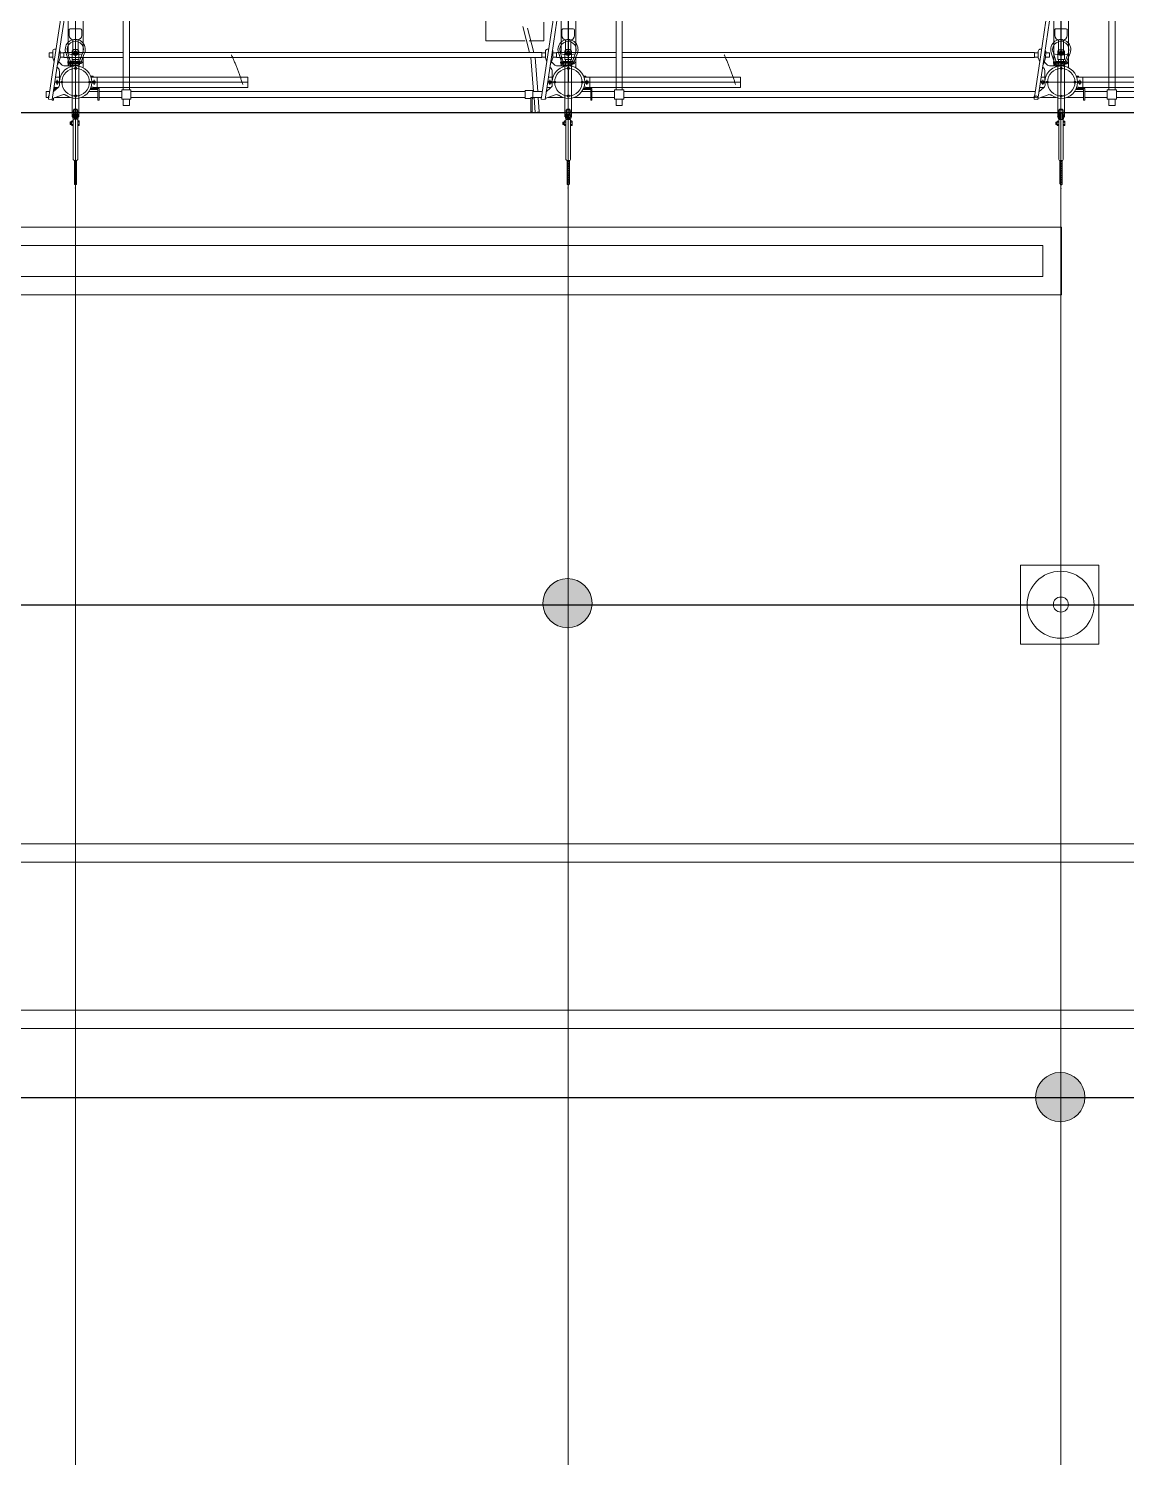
# Model space of a CAD drawing. Header units: millimetres. Extents: x 37084 to 180780, y -153145 to -16322.
# Drawn here: x 68800 to 77711, y -106167 to -94565 of the extents above; entities that cross this region are included whole.
import ezdxf

# ---------------------------------------------------------------- set-up
doc = ezdxf.new("R2010")
doc.units = ezdxf.units.MM
doc.header["$MEASUREMENT"] = 0
doc.linetypes.add('DASHED2', pattern=[0.375, 0.25, -0.125])
doc.layers.add('00', color=5, linetype='Continuous', lineweight=9)
doc.layers.add('1_Phu_kien', color=5, linetype='Continuous', lineweight=9)
for name, color, linetype in [('1_Day dan', 5, 'Continuous'), ('DCL-3P-1ES', 7, 'Continuous'), ('Muong cap GD nay', 3, 'Continuous')]:
    doc.layers.add(name, color=color, linetype=linetype)

# ---------------------------------------------------------------- blocks, each defined once
blk = doc.blocks.new('DCL 3 PHA 01 LTD 220kV')
at = {"color": 0, "linetype": 'ByBlock', "lineweight": -2, "ltscale": 4500}
for p, q in [((441713, 22097), (441713, 23319)), ((441755, 23319), (441755, 21752)), ((441797, 22097), (441797, 23319)), ((441630, 22371), (441630, 22551)), ((441680, 22371), (441680, 22551)), ((441567, 22309), (441567, 22359)), ((441567, 22359), (441617, 22359)), ((441567, 22309), (441617, 22309)), ((441692, 22371), (441617, 22371)), ((441617, 22296), (441617, 22371)), ((441692, 22296), (441617, 22296)), ((441630, 22113), (441630, 22296)), ((441680, 22113), (441680, 22296)), ((441692, 22296), (441692, 22371)), ((441692, 22359), (443550, 22359)), ((441692, 22309), (443550, 22309)), ((441610, 22103), (441610, 22113)), ((441610, 22113), (441705, 22113)), ((441610, 22103), (441695, 22103)), ((441630, 21966), (441630, 22103)), ((441680, 22031), (441680, 22103)), ((441695, 22103), (441695, 22040)), ((441705, 22113), (441705, 22045)), ((441705, 22063), (441705, 22045)), ((441715, 22063), (441705, 22063)), ((441713, 22097), (441713, 22063)), ((441797, 22097), (441713, 22097)), ((441715, 22063), (441715, 22048)), ((441773, 22072), (441734, 22072)), ((441773, 22072), (441734, 22072)), ((441795, 22063), (441795, 22048)), ((441795, 22063), (441805, 22063)), ((441797, 22097), (441797, 22063)), ((441805, 22063), (441805, 22045)), ((444107, 22106), (441977, 21786)), ((444111, 22076), (441977, 21756)), ((441873, 21982), (443282, 21982)), ((441652, 21815), (441622, 21733)), ((441630, 21754), (441630, 21878)), ((444255, 21922), (441755, 21922)), ((441881, 21881), (441883, 21879)), ((441887, 21834), (441887, 21868)), ((441887, 21862), (442482, 21862)), ((441959, 21826), (441994, 21826)), ((441959, 21796), (441959, 21826)), ((441994, 21796), (441994, 21826)), ((441977, 21786), (441614, 21732)), ((441618, 21702), (441614, 21732)), ((441977, 21756), (441618, 21702)), ((441630, 18371), (441630, 21704)), ((441711, 21780), (441678, 21741)), ((441680, 18371), (441680, 21711)), ((441713, 21747), (441713, 21782)), ((441773, 21772), (441734, 21772)), ((441773, 21772), (441734, 21772)), ((441773, 21772), (441734, 21772)), ((441843, 21790), (441755, 21790)), ((441797, 21759), (441797, 21790)), ((441871, 21778), (441877, 21771)), ((441899, 21806), (441920, 21785)), ((441906, 21780), (441952, 21796)), ((441921, 21748), (441952, 21736)), ((441952, 21796), (441960, 21796)), ((441952, 21736), (441960, 21736)), ((441956, 21706), (441997, 21706)), ((441956, 18359), (441956, 21706)), ((441959, 21706), (441959, 21736)), ((441960, 21796), (441993, 21796)), ((441960, 21736), (441993, 21736)), ((441993, 21796), (442008, 21796)), ((441993, 21736), (442008, 21736)), ((441994, 21706), (441994, 21736)), ((441997, 18359), (441997, 21706)), ((442022, 21750), (442022, 21763)), ((441713, 18097), (441713, 19319)), ((441797, 19319), (441713, 19319)), ((441755, 19319), (441755, 17752)), ((441797, 18097), (441797, 19319)), ((441567, 18359), (441617, 18359)), ((441567, 18309), (441567, 18359)), ((441692, 18371), (441617, 18371)), ((441617, 18296), (441617, 18371)), ((441692, 18296), (441692, 18371)), ((441692, 18359), (443550, 18359)), ((441567, 18309), (441617, 18309)), ((441692, 18296), (441617, 18296)), ((441630, 18113), (441630, 18296)), ((441680, 18113), (441680, 18296)), ((441692, 18309), (443550, 18309)), ((441956, 17826), (441956, 18309)), ((441997, 17826), (441997, 18309)), ((441610, 18113), (441705, 18113)), ((441610, 18103), (441610, 18113)), ((441610, 18103), (441695, 18103)), ((441630, 17966), (441630, 18103)), ((441680, 18031), (441680, 18103)), ((441695, 18103), (441695, 18040)), ((441705, 18113), (441705, 18045)), ((441755, 18116), (441755, 17752)), ((444107, 18106), (441977, 17786)), ((441705, 18063), (441705, 18045)), ((441715, 18063), (441705, 18063)), ((441713, 18097), (441713, 18063)), ((441797, 18097), (441713, 18097)), ((441715, 18063), (441715, 18048)), ((441773, 18072), (441734, 18072)), ((441773, 18072), (441734, 18072)), ((441795, 18063), (441795, 18048)), ((441795, 18063), (441805, 18063)), ((441797, 18097), (441797, 18063)), ((441805, 18063), (441805, 18045)), ((444111, 18076), (441977, 17756)), ((441630, 17754), (441630, 17878)), ((444255, 17922), (441755, 17922)), ((441873, 17982), (441956, 17982)), ((441881, 17881), (441883, 17879)), ((441997, 17982), (442940, 17982)), ((441977, 17786), (441614, 17732)), ((441977, 17756), (441618, 17702)), ((441652, 17815), (441622, 17733)), ((441711, 17780), (441678, 17741)), ((441713, 17747), (441713, 17782)), ((441713, 17751), (441713, 17756)), ((441773, 17772), (441734, 17772)), ((441773, 17772), (441734, 17772)), ((441773, 17772), (441734, 17772)), ((441843, 17790), (441755, 17790)), ((441797, 17759), (441797, 17790)), ((441871, 17778), (441877, 17771)), ((441887, 17834), (441887, 17868)), ((441887, 17862), (441956, 17862)), ((441899, 17806), (441920, 17785)), ((441906, 17780), (441952, 17796)), ((441952, 17796), (441960, 17796)), ((441956, 17826), (441997, 17826)), ((441959, 17826), (441959, 17796)), ((441960, 17796), (441993, 17796)), ((441993, 17796), (442008, 17796)), ((441994, 17826), (441994, 17796)), ((441997, 17862), (442447, 17862)), ((442022, 17750), (442022, 17763)), ((441510, 17652), (441513, 17685)), ((441630, 17643), (441510, 17652)), ((441513, 17685), (441630, 17677)), ((441618, 17702), (441614, 17732)), ((441630, 17632), (441630, 17704)), ((441680, 17632), (441680, 17711)), ((441956, 17652), (441680, 17673)), ((441680, 17639), (441955, 17618)), ((441921, 17748), (441952, 17736)), ((441952, 17736), (441960, 17736)), ((441956, 17706), (441997, 17706)), ((441956, 17706), (441956, 14359)), ((441959, 17736), (441959, 17706)), ((441960, 17736), (441993, 17736)), ((441993, 17736), (442008, 17736)), ((441994, 17736), (441994, 17706)), ((441997, 17706), (441997, 14359)), ((442193, 17589), (441997, 17641)), ((442091, 17722), (442243, 17722)), ((442091, 17722), (442091, 17604)), ((441513, 17627), (441513, 17617)), ((441632, 17627), (441513, 17627)), ((441632, 17617), (441513, 17617)), ((441623, 17632), (441687, 17632)), ((441623, 17627), (441623, 17632)), ((441623, 17572), (441623, 17617)), ((441623, 17572), (441687, 17572)), ((441630, 17572), (441630, 14371)), ((441632, 17617), (441632, 17627)), ((441680, 17572), (441680, 17572)), ((441680, 17572), (441680, 14371)), ((441687, 17572), (441687, 17632)), ((441997, 17607), (442207, 17551)), ((442091, 17570), (442091, 17253)), ((442091, 17253), (442092, 17253)), ((442094, 17251), (442538, 17251)), ((441713, 14097), (441713, 15319)), ((441797, 15319), (441713, 15319)), ((441755, 15319), (441755, 13752)), ((441797, 14097), (441797, 15319)), ((441567, 14359), (441617, 14359)), ((441567, 14309), (441567, 14359)), ((441567, 14309), (441617, 14309)), ((441617, 14296), (441617, 14371)), ((441692, 14371), (441617, 14371)), ((441692, 14296), (441617, 14296)), ((441630, 14296), (441630, 14113)), ((441680, 14296), (441680, 14113)), ((441692, 14296), (441692, 14371)), ((441692, 14359), (443550, 14359)), ((441692, 14309), (443550, 14309)), ((441956, 14309), (441956, 13826)), ((441997, 14309), (441997, 13826)), ((441610, 14113), (441705, 14113)), ((441610, 14103), (441610, 14113)), ((441610, 14103), (441695, 14103)), ((441630, 14103), (441630, 13966)), ((441680, 14103), (441680, 14031)), ((441695, 14103), (441695, 14040)), ((441705, 14113), (441705, 14045)), ((441715, 14063), (441705, 14063)), ((441705, 14063), (441705, 14045)), ((441713, 14097), (441713, 14063)), ((441797, 14097), (441713, 14097)), ((441715, 14063), (441715, 14048)), ((441773, 14072), (441734, 14072)), ((441773, 14072), (441734, 14072)), ((441795, 14063), (441805, 14063)), ((441795, 14063), (441795, 14048)), ((441797, 14097), (441797, 14063)), ((441805, 14063), (441805, 14045)), ((444107, 14106), (441977, 13786)), ((444111, 14076), (441977, 13756)), ((441873, 13982), (441956, 13982)), ((441997, 13982), (443282, 13982)), ((441652, 13815), (441622, 13733)), ((441630, 13878), (441630, 13754)), ((444255, 13922), (441755, 13922)), ((441881, 13881), (441883, 13879)), ((441887, 13834), (441887, 13868)), ((441887, 13862), (441956, 13862)), ((441956, 13826), (441997, 13826)), ((441959, 13826), (441959, 13796)), ((441994, 13826), (441994, 13796)), ((441997, 13862), (442482, 13862)), ((441610, 13741), (441610, 13731)), ((441610, 13741), (441625, 13741)), ((441610, 13731), (441614, 13731)), ((441977, 13786), (441614, 13732)), ((441618, 13702), (441614, 13732)), ((441977, 13756), (441618, 13702)), ((441630, 13704), (441630, 13684)), ((441711, 13780), (441678, 13741)), ((441680, 13711), (441680, 13684)), ((441695, 13744), (441695, 13761)), ((441705, 13745), (441705, 13773)), ((441713, 13747), (441713, 13782)), ((441773, 13772), (441734, 13772)), ((441773, 13772), (441734, 13772)), ((441773, 13772), (441734, 13772)), ((441843, 13790), (441755, 13790)), ((441797, 13759), (441797, 13790)), ((441871, 13778), (441877, 13771)), ((441899, 13806), (441920, 13785)), ((441906, 13780), (441952, 13796)), ((441921, 13748), (441952, 13736)), ((441952, 13796), (441960, 13796)), ((441952, 13736), (441960, 13736)), ((441959, 13736), (441959, 13706)), ((441959, 13706), (441994, 13706)), ((441960, 13796), (441993, 13796)), ((441960, 13736), (441993, 13736)), ((441993, 13796), (442008, 13796)), ((441993, 13736), (442008, 13736)), ((441994, 13736), (441994, 13706)), ((442022, 13750), (442022, 13763)), ((441680, 13684), (441630, 13684))]:
    blk.add_line(p, q, dxfattribs=at)
for centre, radius in [((441755, 22072), 12), ((441642, 21922), 9), ((441755, 21922), 112), ((441755, 22035), 9), ((441867, 21922), 9), ((441755, 21810), 9), ((441636, 21720), 8.12), ((441755, 21772), 12), ((441755, 17922), 112), ((441755, 18072), 12), ((441755, 18035), 9), ((441642, 17922), 9), ((441867, 17922), 9), ((441755, 17772), 12), ((441755, 17810), 9), ((441755, 14072), 12), ((441755, 14035), 9), ((441642, 13922), 9), ((441755, 13922), 112), ((441867, 13922), 9), ((441755, 13810), 9), ((441755, 13772), 12)]:
    blk.add_circle(centre, radius, dxfattribs=at)
at = {"color": 2, "linetype": 'DASHED2', "lineweight": 15, "ltscale": 4500}
for centre in [(441197, 21501), (441197, 17501), (441197, 13501)]:
    blk.add_arc(centre, 1857, 13.098, 73.1314, dxfattribs=at)
at = {"color": 0, "linetype": 'ByBlock', "lineweight": -2, "ltscale": 4500}
for centre, radius, start, end in [((441755, 21922), 132, 0, 180), ((441755, 21922), 132, 180, 216.3608), ((441624, 21826), 30, 339.8704, 36.3608), ((441755, 21922), 132, 262.6391, 0), ((441872, 21868), 15, 360, 45), ((441927, 21834), 40, 180, 225), ((441636, 21720), 17.5, 247.5261, 309.5303), ((441734, 21761), 30, 82.6391, 139.1296), ((441843, 21750), 40, 45, 90), ((441911, 21766), 14, 110.1971, 144.4148), ((442008, 21782), 14, 44.9228, 90), ((442008, 21750), 14, 270, 0), ((441755, 17922), 132, 0, 180), ((441755, 17922), 132, 180, 216.3608), ((441755, 17922), 132, 262.6391, 0), ((441872, 17868), 15, 360, 45), ((441624, 17826), 30, 339.8704, 36.3608), ((441734, 17761), 30, 82.6391, 139.1296), ((441843, 17750), 40, 45, 90), ((441927, 17834), 40, 180, 225), ((441911, 17766), 14, 110.1971, 144.4148), ((442008, 17782), 14, 44.9228, 90), ((441636, 17720), 17.5, 247.5261, 309.5303), ((442008, 17750), 14, 270, 0), ((442094, 17253), 2, 180, 270), ((441755, 13922), 132, 0, 180), ((441755, 13922), 132, 180, 216.3608), ((441624, 13826), 30, 339.8704, 36.3608), ((441755, 13922), 132, 262.6391, 0), ((441872, 13868), 15, 360, 45), ((441927, 13834), 40, 180, 225), ((441636, 13720), 17.5, 247.5261, 309.5303), ((441734, 13761), 30, 82.6391, 139.1296), ((441843, 13750), 40, 45, 90), ((441911, 13766), 14, 110.1971, 144.4148), ((442008, 13782), 14, 44.9228, 90), ((442008, 13750), 14, 270, 0)]:
    blk.add_arc(centre, radius, start, end, dxfattribs=at)
blk = doc.blocks.new('PI 220kV')
at = {"color": 0, "linetype": 'ByBlock', "lineweight": -2, "ltscale": 4500}
for p, q in [((479550, 23592), (479550, 23593)), ((479550, 23593), (480191, 23593)), ((479550, 23592), (479550, 22959)), ((480191, 23593), (480192, 23592)), ((480192, 23592), (480192, 22959)), ((479550, 22959), (479550, 22958)), ((479550, 22958), (480191, 22958)), ((480191, 22958), (480192, 22959))]:
    blk.add_line(p, q, dxfattribs=at)
for centre, radius in [((479873, 23282), 272), ((479871, 23285), 61.1)]:
    blk.add_circle(centre, radius, dxfattribs=at)
blk = doc.blocks.new('Chuoi su 220kV 1 day')
at = {"color": 0, "linetype": 'ByBlock', "lineweight": -2, "ltscale": 4500}
for p, q in [((494317, -72388), (494309, -72396)), ((494507, -72388), (494317, -72388)), ((494336, -72388), (494318, -72406)), ((494354, -72388), (494336, -72406)), ((494373, -72388), (494355, -72406)), ((494391, -72388), (494373, -72406)), ((494410, -72388), (494392, -72406)), ((494428, -72388), (494410, -72406)), ((494447, -72388), (494429, -72406)), ((494465, -72388), (494447, -72406)), ((494484, -72388), (494466, -72406)), ((494502, -72388), (494484, -72406)), ((494507, -72406), (494507, -72389)), ((494841, -72379), (494514, -72379)), ((494790, -72379), (494790, -72370)), ((494790, -72379), (494790, -72370)), ((494790, -72379), (494827, -72379)), ((494809, -72366), (494794, -72366)), ((494809, -72366), (494794, -72366)), ((494809, -72366), (494794, -72366)), ((494809, -72366), (494794, -72366)), ((494799, -72379), (494799, -72370)), ((494799, -72379), (494799, -72370)), ((494799, -72379), (494799, -72370)), ((494799, -72379), (494799, -72370)), ((494809, -72366), (494823, -72366)), ((494809, -72366), (494823, -72366)), ((494809, -72366), (494823, -72366)), ((494809, -72366), (494823, -72366)), ((494819, -72379), (494819, -72370)), ((494819, -72379), (494819, -72370)), ((494819, -72379), (494819, -72370)), ((494819, -72379), (494819, -72370)), ((494827, -72379), (494827, -72370)), ((494827, -72379), (494827, -72370)), ((494827, -72379), (494827, -72370)), ((494827, -72379), (494827, -72370)), ((494841, -72379), (494841, -72416)), ((494862, -72389), (494841, -72389)), ((494881, -72389), (494854, -72389)), ((494858, -72374), (494880, -72377)), ((494858, -72380), (494880, -72382)), ((495269, -72370), (494864, -72370)), ((494891, -72397), (494902, -72382)), ((494902, -72412), (494891, -72397)), ((494892, -72397), (494902, -72383)), ((494902, -72411), (494892, -72397)), ((494912, -72382), (494902, -72382)), ((494912, -72383), (494902, -72383)), ((494923, -72397), (494912, -72382)), ((494922, -72397), (494912, -72383)), ((494912, -72412), (494923, -72397)), ((494912, -72411), (494922, -72397)), ((495274, -72379), (495274, -72373)), ((495281, -72379), (495281, -72385)), ((495281, -72406), (495281, -72388)), ((495301, -72365), (495282, -72365)), ((495282, -72379), (495282, -72373)), ((495282, -72385), (495282, -72388)), ((495282, -72395), (495282, -72399)), ((495302, -72379), (495302, -72373)), ((495302, -72379), (495302, -72385)), ((495302, -72388), (495302, -72385)), ((495302, -72395), (495302, -72388)), ((495302, -72399), (495302, -72395)), ((495302, -72406), (495302, -72399)), ((495309, -72379), (495309, -72373)), ((495326, -72376), (495309, -72376)), ((495394, -72370), (495326, -72370)), ((495326, -72370), (495326, -72424)), ((495376, -72382), (495365, -72397)), ((495365, -72397), (495376, -72412)), ((495376, -72383), (495366, -72397)), ((495366, -72397), (495376, -72411)), ((495386, -72382), (495376, -72382)), ((495386, -72383), (495376, -72383)), ((495381, -72376), (495485, -72376)), ((495386, -72382), (495397, -72397)), ((495386, -72383), (495396, -72397)), ((495396, -72397), (495386, -72411)), ((495397, -72397), (495386, -72412)), ((495406, -72376), (495406, -72418)), ((495476, -72376), (495485, -72376)), ((495485, -72383), (495485, -72397)), ((495485, -72383), (495485, -72397)), ((495522, -72346), (495565, -72346)), ((495575, -72357), (495576, -72437)), ((494507, -72406), (494317, -72406)), ((494507, -72402), (494503, -72406)), ((494841, -72416), (494514, -72416)), ((494790, -72416), (494790, -72424)), ((494790, -72416), (494790, -72424)), ((494790, -72416), (494827, -72416)), ((494809, -72429), (494794, -72429)), ((494809, -72429), (494794, -72429)), ((494809, -72429), (494794, -72429)), ((494809, -72429), (494794, -72429)), ((494799, -72416), (494799, -72424)), ((494799, -72416), (494799, -72424)), ((494799, -72416), (494799, -72424)), ((494799, -72416), (494799, -72424)), ((494799, -72440), (494799, -72429)), ((494819, -72440), (494799, -72440)), ((494814, -72437), (494802, -72437)), ((494803, -72416), (494815, -72416)), ((494814, -72432), (494803, -72432)), ((494814, -72434), (494803, -72434)), ((494809, -72429), (494823, -72429)), ((494809, -72429), (494823, -72429)), ((494809, -72429), (494823, -72429)), ((494809, -72429), (494823, -72429)), ((494819, -72416), (494819, -72424)), ((494819, -72416), (494819, -72424)), ((494819, -72416), (494819, -72424)), ((494819, -72440), (494819, -72429)), ((494827, -72416), (494827, -72424)), ((494827, -72416), (494827, -72424)), ((494827, -72416), (494827, -72424)), ((494827, -72416), (494827, -72424)), ((494862, -72406), (494841, -72406)), ((494881, -72406), (494854, -72406)), ((494858, -72420), (494881, -72416)), ((494859, -72414), (494881, -72412)), ((495269, -72424), (494864, -72424)), ((494912, -72411), (494902, -72411)), ((494912, -72412), (494902, -72412)), ((495274, -72419), (495274, -72416)), ((495309, -72419), (495274, -72419)), ((495274, -72421), (495274, -72435)), ((495282, -72440), (495276, -72436)), ((495281, -72416), (495281, -72409)), ((495282, -72406), (495282, -72409)), ((495282, -72435), (495282, -72421)), ((495302, -72440), (495282, -72440)), ((495282, -72454), (495282, -72440)), ((495302, -72454), (495282, -72454)), ((495292, -72456), (495282, -72454)), ((495283, -72454), (495283, -72440)), ((495302, -72454), (495292, -72456)), ((495301, -72454), (495301, -72440)), ((495302, -72409), (495302, -72406)), ((495302, -72435), (495302, -72421)), ((495302, -72440), (495308, -72436)), ((495302, -72454), (495302, -72440)), ((495302, -72416), (495302, -72409)), ((495309, -72419), (495309, -72416)), ((495326, -72418), (495309, -72418)), ((495309, -72421), (495309, -72435)), ((495394, -72424), (495326, -72424)), ((495386, -72411), (495376, -72411)), ((495386, -72412), (495376, -72412)), ((495381, -72418), (495485, -72418)), ((495522, -72448), (495565, -72448)), ((495522, -72448), (495565, -72448)), ((494318, -76388), (494310, -76396)), ((494507, -76388), (494318, -76388)), ((494507, -76406), (494318, -76406)), ((494336, -76388), (494319, -76406)), ((494355, -76388), (494337, -76406)), ((494373, -76388), (494356, -76406)), ((494392, -76388), (494374, -76406)), ((494410, -76388), (494393, -76406)), ((494429, -76388), (494411, -76406)), ((494447, -76388), (494430, -76406)), ((494466, -76388), (494448, -76406)), ((494484, -76388), (494467, -76406)), ((494503, -76388), (494485, -76406)), ((494507, -76402), (494504, -76406)), ((494507, -76406), (494507, -76389)), ((494841, -76379), (494515, -76379)), ((494841, -76416), (494515, -76416)), ((494791, -76379), (494791, -76370)), ((494791, -76379), (494791, -76370)), ((494791, -76379), (494828, -76379)), ((494791, -76416), (494791, -76424)), ((494791, -76416), (494791, -76424)), ((494791, -76416), (494828, -76416)), ((494809, -76366), (494795, -76366)), ((494809, -76366), (494795, -76366)), ((494809, -76366), (494795, -76366)), ((494809, -76366), (494795, -76366)), ((494809, -76429), (494795, -76429)), ((494809, -76429), (494795, -76429)), ((494809, -76429), (494795, -76429)), ((494809, -76429), (494795, -76429)), ((494799, -76379), (494799, -76370)), ((494799, -76379), (494799, -76370)), ((494799, -76379), (494799, -76370)), ((494799, -76379), (494799, -76370)), ((494800, -76416), (494800, -76424)), ((494800, -76416), (494800, -76424)), ((494800, -76416), (494800, -76424)), ((494800, -76416), (494800, -76424)), ((494800, -76440), (494800, -76429)), ((494819, -76440), (494800, -76440)), ((494803, -76416), (494816, -76416)), ((494815, -76434), (494803, -76434)), ((494815, -76437), (494803, -76437)), ((494814, -76432), (494804, -76432)), ((494809, -76366), (494824, -76366)), ((494809, -76366), (494824, -76366)), ((494809, -76366), (494824, -76366)), ((494809, -76366), (494824, -76366)), ((494809, -76429), (494824, -76429)), ((494809, -76429), (494824, -76429)), ((494809, -76429), (494824, -76429)), ((494809, -76429), (494824, -76429)), ((494819, -76379), (494819, -76370)), ((494819, -76379), (494819, -76370)), ((494819, -76379), (494819, -76370)), ((494819, -76379), (494819, -76370)), ((494819, -76416), (494819, -76424)), ((494819, -76416), (494819, -76424)), ((494819, -76416), (494819, -76424)), ((494819, -76440), (494819, -76429)), ((494828, -76379), (494828, -76370)), ((494828, -76379), (494828, -76370)), ((494828, -76379), (494828, -76370)), ((494828, -76379), (494828, -76370)), ((494828, -76416), (494828, -76424)), ((494828, -76416), (494828, -76424)), ((494828, -76416), (494828, -76424)), ((494828, -76416), (494828, -76424)), ((494841, -76379), (494841, -76416)), ((494863, -76389), (494841, -76389)), ((494863, -76406), (494841, -76406)), ((494881, -76389), (494855, -76389)), ((494881, -76406), (494855, -76406)), ((494858, -76374), (494881, -76377)), ((494859, -76380), (494881, -76382)), ((494859, -76414), (494881, -76412)), ((494859, -76420), (494881, -76416)), ((495270, -76370), (494865, -76370)), ((495270, -76424), (494865, -76424)), ((494892, -76397), (494902, -76382)), ((494902, -76412), (494892, -76397)), ((494893, -76397), (494903, -76383)), ((494903, -76411), (494893, -76397)), ((494913, -76382), (494902, -76382)), ((494913, -76412), (494902, -76412)), ((494912, -76383), (494903, -76383)), ((494912, -76411), (494903, -76411)), ((494923, -76397), (494912, -76383)), ((494912, -76411), (494923, -76397)), ((494924, -76397), (494913, -76382)), ((494913, -76412), (494924, -76397)), ((495275, -76379), (495275, -76373)), ((495275, -76419), (495275, -76416)), ((495310, -76419), (495275, -76419)), ((495275, -76421), (495275, -76435)), ((495283, -76440), (495277, -76436)), ((495282, -76379), (495282, -76385)), ((495282, -76406), (495282, -76388)), ((495282, -76416), (495282, -76409)), ((495302, -76365), (495283, -76365)), ((495283, -76379), (495283, -76373)), ((495283, -76385), (495283, -76388)), ((495283, -76395), (495283, -76399)), ((495283, -76406), (495283, -76409)), ((495283, -76435), (495283, -76421)), ((495302, -76440), (495283, -76440)), ((495283, -76454), (495283, -76440)), ((495302, -76454), (495283, -76454)), ((495292, -76456), (495283, -76454)), ((495284, -76454), (495284, -76440)), ((495302, -76454), (495292, -76456)), ((495301, -76454), (495301, -76440)), ((495302, -76379), (495302, -76373)), ((495302, -76388), (495302, -76385)), ((495302, -76399), (495302, -76395)), ((495302, -76409), (495302, -76406)), ((495302, -76435), (495302, -76421)), ((495302, -76440), (495308, -76436)), ((495302, -76454), (495302, -76440)), ((495303, -76379), (495303, -76385)), ((495303, -76395), (495303, -76388)), ((495303, -76406), (495303, -76399)), ((495303, -76416), (495303, -76409)), ((495310, -76379), (495310, -76373)), ((495327, -76376), (495310, -76376)), ((495310, -76419), (495310, -76416)), ((495327, -76418), (495310, -76418)), ((495310, -76421), (495310, -76435)), ((495395, -76370), (495327, -76370)), ((495327, -76370), (495327, -76424)), ((495395, -76424), (495327, -76424)), ((495376, -76382), (495366, -76397)), ((495366, -76397), (495376, -76412)), ((495377, -76383), (495367, -76397)), ((495367, -76397), (495377, -76411)), ((495387, -76382), (495376, -76382)), ((495387, -76412), (495376, -76412)), ((495386, -76383), (495377, -76383)), ((495386, -76411), (495377, -76411)), ((495382, -76376), (495486, -76376)), ((495382, -76418), (495486, -76418)), ((495386, -76383), (495396, -76397)), ((495396, -76397), (495386, -76411)), ((495387, -76382), (495397, -76397)), ((495397, -76397), (495387, -76412)), ((495407, -76376), (495407, -76418)), ((495477, -76376), (495485, -76376)), ((495485, -76383), (495485, -76397)), ((495485, -76383), (495485, -76397)), ((495522, -76346), (495566, -76346)), ((495522, -76448), (495566, -76448)), ((495522, -76448), (495566, -76448)), ((495576, -76357), (495576, -76437)), ((494318, -80388), (494310, -80396)), ((494508, -80388), (494318, -80388)), ((494508, -80406), (494318, -80406)), ((494337, -80388), (494319, -80406)), ((494356, -80388), (494338, -80406)), ((494374, -80388), (494356, -80406)), ((494393, -80388), (494375, -80406)), ((494411, -80388), (494393, -80406)), ((494430, -80388), (494412, -80406)), ((494448, -80388), (494430, -80406)), ((494467, -80388), (494449, -80406)), ((494485, -80388), (494467, -80406)), ((494504, -80388), (494486, -80406)), ((494508, -80402), (494504, -80406)), ((494508, -80406), (494508, -80389)), ((494842, -80379), (494516, -80379)), ((494792, -80379), (494792, -80370)), ((494792, -80379), (494792, -80370)), ((494792, -80379), (494829, -80379)), ((494810, -80366), (494796, -80366)), ((494810, -80366), (494796, -80366)), ((494810, -80366), (494796, -80366)), ((494810, -80366), (494796, -80366)), ((494800, -80379), (494800, -80370)), ((494800, -80379), (494800, -80370)), ((494800, -80379), (494800, -80370)), ((494800, -80379), (494800, -80370)), ((494810, -80366), (494824, -80366)), ((494810, -80366), (494824, -80366)), ((494810, -80366), (494824, -80366)), ((494810, -80366), (494824, -80366)), ((494820, -80379), (494820, -80370)), ((494820, -80379), (494820, -80370)), ((494820, -80379), (494820, -80370)), ((494820, -80379), (494820, -80370)), ((494829, -80379), (494829, -80370)), ((494829, -80379), (494829, -80370)), ((494829, -80379), (494829, -80370)), ((494829, -80379), (494829, -80370)), ((494842, -80379), (494842, -80416)), ((494864, -80389), (494842, -80389)), ((494864, -80406), (494842, -80406)), ((494882, -80389), (494855, -80389)), ((494882, -80406), (494855, -80406)), ((494859, -80374), (494882, -80377)), ((494860, -80380), (494882, -80382)), ((495270, -80370), (494865, -80370)), ((494892, -80397), (494903, -80382)), ((494903, -80412), (494892, -80397)), ((494893, -80397), (494904, -80383)), ((494904, -80411), (494893, -80397)), ((494914, -80382), (494903, -80382)), ((494913, -80383), (494904, -80383)), ((494923, -80397), (494913, -80383)), ((494913, -80411), (494923, -80397)), ((494924, -80397), (494914, -80382)), ((494914, -80412), (494924, -80397)), ((495276, -80379), (495276, -80373)), ((495282, -80379), (495282, -80385)), ((495282, -80406), (495282, -80388)), ((495303, -80365), (495283, -80365)), ((495283, -80379), (495283, -80373)), ((495283, -80385), (495283, -80388)), ((495283, -80395), (495283, -80399)), ((495283, -80406), (495283, -80409)), ((495303, -80379), (495303, -80373)), ((495303, -80388), (495303, -80385)), ((495303, -80399), (495303, -80395)), ((495303, -80409), (495303, -80406)), ((495304, -80379), (495304, -80385)), ((495304, -80395), (495304, -80388)), ((495304, -80406), (495304, -80399)), ((495311, -80379), (495311, -80373)), ((495328, -80376), (495311, -80376)), ((495396, -80370), (495328, -80370)), ((495328, -80370), (495328, -80424)), ((495377, -80382), (495366, -80397)), ((495366, -80397), (495377, -80412)), ((495377, -80383), (495367, -80397)), ((495367, -80397), (495377, -80411)), ((495387, -80382), (495377, -80382)), ((495387, -80383), (495377, -80383)), ((495382, -80376), (495487, -80376)), ((495387, -80382), (495398, -80397)), ((495387, -80383), (495397, -80397)), ((495397, -80397), (495387, -80411)), ((495398, -80397), (495387, -80412)), ((495408, -80376), (495408, -80418)), ((495478, -80376), (495486, -80376)), ((495486, -80383), (495486, -80397)), ((495486, -80383), (495486, -80397)), ((495523, -80346), (495567, -80346)), ((495577, -80357), (495577, -80437)), ((494842, -80416), (494516, -80416)), ((494792, -80416), (494792, -80424)), ((494792, -80416), (494792, -80424)), ((494792, -80416), (494829, -80416)), ((494810, -80429), (494796, -80429)), ((494810, -80429), (494796, -80429)), ((494810, -80429), (494796, -80429)), ((494810, -80429), (494796, -80429)), ((494800, -80416), (494800, -80424)), ((494800, -80416), (494800, -80424)), ((494800, -80416), (494800, -80424)), ((494800, -80416), (494800, -80424)), ((494800, -80440), (494800, -80429)), ((494820, -80440), (494800, -80440)), ((494804, -80416), (494816, -80416)), ((494815, -80432), (494804, -80432)), ((494815, -80434), (494804, -80434)), ((494815, -80437), (494804, -80437)), ((494810, -80429), (494824, -80429)), ((494810, -80429), (494824, -80429)), ((494810, -80429), (494824, -80429)), ((494810, -80429), (494824, -80429)), ((494820, -80416), (494820, -80424)), ((494820, -80416), (494820, -80424)), ((494820, -80416), (494820, -80424)), ((494820, -80440), (494820, -80429)), ((494829, -80416), (494829, -80424)), ((494829, -80416), (494829, -80424)), ((494829, -80416), (494829, -80424)), ((494829, -80416), (494829, -80424)), ((494859, -80420), (494882, -80416)), ((494860, -80414), (494882, -80412)), ((495270, -80424), (494865, -80424)), ((494914, -80412), (494903, -80412)), ((494913, -80411), (494904, -80411)), ((495276, -80419), (495276, -80416)), ((495311, -80419), (495276, -80419)), ((495276, -80421), (495276, -80435)), ((495283, -80440), (495277, -80436)), ((495282, -80416), (495282, -80409)), ((495283, -80435), (495283, -80421)), ((495303, -80440), (495283, -80440)), ((495283, -80454), (495283, -80440)), ((495303, -80454), (495283, -80454)), ((495293, -80456), (495283, -80454)), ((495284, -80454), (495284, -80440)), ((495303, -80454), (495293, -80456)), ((495302, -80454), (495302, -80440)), ((495303, -80435), (495303, -80421)), ((495303, -80440), (495309, -80436)), ((495303, -80454), (495303, -80440)), ((495304, -80416), (495304, -80409)), ((495311, -80419), (495311, -80416)), ((495328, -80418), (495311, -80418)), ((495311, -80421), (495311, -80435)), ((495396, -80424), (495328, -80424)), ((495387, -80411), (495377, -80411)), ((495387, -80412), (495377, -80412)), ((495382, -80418), (495487, -80418)), ((495523, -80448), (495567, -80448)), ((495523, -80448), (495567, -80448))]:
    blk.add_line(p, q, dxfattribs=at)
at = {"color": 0, "linetype": 'ByBlock', "lineweight": 20, "ltscale": 4500}
for p, q in [((495293, -72350), (495293, -72401)), ((495294, -72384), (495311, -72384)), ((495306, -72344), (495298, -72344)), ((495300, -72380), (495298, -72384)), ((495298, -72384), (495300, -72388)), ((495378, -72323), (495299, -72354)), ((495300, -72380), (495304, -72380)), ((495302, -72394), (495302, -72374)), ((495385, -72336), (495304, -72366)), ((495306, -72384), (495304, -72380)), ((495304, -72388), (495306, -72384)), ((495311, -72363), (495311, -72401)), ((495293, -72453), (495293, -72401)), ((495300, -72422), (495298, -72419)), ((495306, -72459), (495298, -72459)), ((495300, -72422), (495304, -72422)), ((495382, -72476), (495300, -72449)), ((495302, -72409), (495302, -72428)), ((495306, -72419), (495304, -72422)), ((495389, -72462), (495304, -72437)), ((495311, -72439), (495311, -72401)), ((495306, -76344), (495299, -76344)), ((495379, -76323), (495300, -76354)), ((495386, -76336), (495305, -76366)), ((495293, -76350), (495293, -76401)), ((495294, -76453), (495293, -76401)), ((495294, -76384), (495311, -76384)), ((495301, -76380), (495299, -76384)), ((495299, -76384), (495301, -76388)), ((495301, -76422), (495299, -76419)), ((495306, -76459), (495299, -76459)), ((495383, -76476), (495300, -76449)), ((495301, -76380), (495305, -76380)), ((495301, -76422), (495305, -76422)), ((495303, -76394), (495303, -76374)), ((495303, -76409), (495303, -76428)), ((495389, -76462), (495304, -76437)), ((495307, -76384), (495305, -76380)), ((495305, -76388), (495307, -76384)), ((495307, -76419), (495305, -76422)), ((495312, -76363), (495312, -76401)), ((495312, -76439), (495312, -76401)), ((495294, -80350), (495294, -80401)), ((495294, -80453), (495294, -80401)), ((495295, -80384), (495312, -80384)), ((495301, -80380), (495299, -80384)), ((495299, -80384), (495301, -80388)), ((495307, -80344), (495300, -80344)), ((495380, -80323), (495301, -80354)), ((495301, -80380), (495305, -80380)), ((495303, -80394), (495303, -80374)), ((495386, -80336), (495305, -80366)), ((495307, -80384), (495305, -80380)), ((495305, -80388), (495307, -80384)), ((495312, -80363), (495313, -80401)), ((495313, -80439), (495313, -80401)), ((495301, -80422), (495299, -80419)), ((495307, -80459), (495300, -80459)), ((495301, -80422), (495305, -80422)), ((495383, -80476), (495301, -80449)), ((495303, -80409), (495303, -80428)), ((495307, -80419), (495305, -80422)), ((495390, -80462), (495305, -80437))]:
    blk.add_line(p, q, dxfattribs=at)
for centre, radius in [((495302, -72384), 3.57), ((495302, -72443), 6.51), ((495302, -72419), 3.57), ((495302, -76443), 6.51), ((495303, -76384), 3.57), ((495303, -76419), 3.57), ((495303, -80384), 3.57), ((495303, -80443), 6.51), ((495303, -80419), 3.57)]:
    blk.add_circle(centre, radius, dxfattribs=at)
at = {"color": 0, "linetype": 'ByBlock', "lineweight": -2, "ltscale": 4500}
for centre in [(495381, -72397), (495382, -76397), (495382, -80397)]:
    blk.add_circle(centre, 9.1, dxfattribs=at)
for centre, radius, start, end in [((494318, -72397), 8.97, 83.2373, 276.8165), ((494518, -72389), 11.2, 108.9692, 178.2457), ((494794, -72370), 4.24, 90.0269, 180.0269), ((494794, -72370), 4.24, 90.0269, 180.0269), ((494794, -72370), 4.24, 90.0269, 180.0269), ((494794, -72370), 4.24, 90.0269, 180.0269), ((494795, -72370), 4.24, 0.0269, 90.0269), ((494803, -72370), 4.24, 90.0269, 180.0269), ((494803, -72370), 4.24, 90.0269, 180.0269), ((494803, -72370), 4.24, 90.0269, 180.0269), ((494803, -72370), 4.24, 90.0269, 180.0269), ((494814, -72370), 4.24, 0.0269, 90.0269), ((494814, -72370), 4.24, 0.0269, 90.0269), ((494814, -72370), 4.24, 0.0269, 90.0269), ((494814, -72370), 4.24, 0.0269, 90.0269), ((494823, -72370), 4.24, 90.0269, 180.0269), ((494823, -72370), 4.24, 0.0269, 90.0269), ((494823, -72370), 4.24, 0.0269, 90.0269), ((494823, -72370), 4.24, 0.0269, 90.0269), ((494823, -72370), 4.24, 0.0269, 90.0269), ((494862, -72400), 27.7, 119.3557, 141.9974), ((494860, -72393), 13, 98.1795, 161.9273), ((494856, -72388), 14, 82.9047, 119.3557), ((494889, -72397), 37, 132.6154, 166.5112), ((494878, -72390), 12.8, 17.0559, 78.7151), ((494877, -72395), 13.5, 34.9458, 74.5682), ((494878, -72361), 27.6, 274.8731, 310.8108), ((494907, -72397), 18.6, 0.0269, 125.2449), ((494907, -72397), 18.6, 234.8089, 0.0269), ((495244, -72397), 37, 312.6154, 47.4384), ((495282, -72373), 7.79, 90.0269, 180.0269), ((495292, -72383), 13.6, 44.2696, 135.7843), ((495301, -72373), 7.79, 0.0269, 90.0269), ((495381, -72397), 21.3, 90.0269, 270.0269), ((495370, -72397), 36.8, 312.5111, 47.5428), ((495522, -72383), 37.1, 90.0269, 180.0269), ((495561, -72360), 15.1, 14.634, 73.0587), ((494518, -72405), 11.2, 181.8082, 251.0847), ((494794, -72424), 4.24, 180.0269, 270.0269), ((494794, -72424), 4.24, 180.0269, 270.0269), ((494794, -72424), 4.24, 180.0269, 270.0269), ((494794, -72424), 4.24, 180.0269, 270.0269), ((494795, -72424), 4.24, 270.0269, 0.0269), ((494795, -72424), 4.24, 270.0269, 0.0269), ((494795, -72424), 4.24, 270.0269, 0.0269), ((494795, -72424), 4.24, 270.0269, 0.0269), ((494803, -72424), 4.24, 180.0269, 270.0269), ((494803, -72424), 4.24, 180.0269, 270.0269), ((494803, -72424), 4.24, 180.0269, 270.0269), ((494803, -72424), 4.24, 180.0269, 270.0269), ((494814, -72424), 4.24, 270.0269, 0.0269), ((494814, -72424), 4.24, 270.0269, 0.0269), ((494814, -72424), 4.24, 270.0269, 0.0269), ((494814, -72424), 4.24, 270.0269, 0.0269), ((494823, -72424), 4.24, 180.0269, 270.0269), ((494823, -72424), 4.24, 270.0269, 0.0269), ((494823, -72424), 4.24, 270.0269, 0.0269), ((494823, -72424), 4.24, 270.0269, 0.0269), ((494823, -72424), 4.24, 270.0269, 0.0269), ((494862, -72394), 27.7, 218.3171, 242.0846), ((494860, -72402), 13, 199.4452, 263.2608), ((494856, -72406), 14, 242.0846, 278.5357), ((494889, -72397), 37, 193.5426, 227.4384), ((494878, -72433), 27.6, 49.2431, 85.1807), ((494877, -72399), 13.5, 285.4856, 321.3102), ((494878, -72404), 12.8, 281.3388, 339.1225), ((495522, -72411), 37.1, 180.0269, 270.0269), ((495566, -72438), 9.82, 267.7661, 4.6489), ((494319, -76397), 8.97, 83.2373, 276.8165), ((494518, -76389), 11.2, 108.9692, 178.2457), ((494518, -76405), 11.2, 181.8082, 251.0847), ((494795, -76370), 4.24, 90.0269, 180.0269), ((494795, -76370), 4.24, 90.0269, 180.0269), ((494795, -76370), 4.24, 90.0269, 180.0269), ((494795, -76370), 4.24, 90.0269, 180.0269), ((494795, -76424), 4.24, 180.0269, 270.0269), ((494795, -76424), 4.24, 180.0269, 270.0269), ((494795, -76424), 4.24, 180.0269, 270.0269), ((494795, -76424), 4.24, 180.0269, 270.0269), ((494795, -76370), 4.24, 0.0269, 90.0269), ((494795, -76424), 4.24, 270.0269, 0.0269), ((494795, -76424), 4.24, 270.0269, 0.0269), ((494795, -76424), 4.24, 270.0269, 0.0269), ((494795, -76424), 4.24, 270.0269, 0.0269), ((494804, -76370), 4.24, 90.0269, 180.0269), ((494804, -76370), 4.24, 90.0269, 180.0269), ((494804, -76370), 4.24, 90.0269, 180.0269), ((494804, -76370), 4.24, 90.0269, 180.0269), ((494804, -76424), 4.24, 180.0269, 270.0269), ((494804, -76424), 4.24, 180.0269, 270.0269), ((494804, -76424), 4.24, 180.0269, 270.0269), ((494804, -76424), 4.24, 180.0269, 270.0269), ((494815, -76370), 4.24, 0.0269, 90.0269), ((494815, -76370), 4.24, 0.0269, 90.0269), ((494815, -76370), 4.24, 0.0269, 90.0269), ((494815, -76370), 4.24, 0.0269, 90.0269), ((494815, -76424), 4.24, 270.0269, 0.0269), ((494815, -76424), 4.24, 270.0269, 0.0269), ((494815, -76424), 4.24, 270.0269, 0.0269), ((494815, -76424), 4.24, 270.0269, 0.0269), ((494824, -76370), 4.24, 90.0269, 180.0269), ((494824, -76424), 4.24, 180.0269, 270.0269), ((494824, -76370), 4.24, 0.0269, 90.0269), ((494824, -76370), 4.24, 0.0269, 90.0269), ((494824, -76370), 4.24, 0.0269, 90.0269), ((494824, -76370), 4.24, 0.0269, 90.0269), ((494824, -76424), 4.24, 270.0269, 0.0269), ((494824, -76424), 4.24, 270.0269, 0.0269), ((494824, -76424), 4.24, 270.0269, 0.0269), ((494824, -76424), 4.24, 270.0269, 0.0269), ((494863, -76400), 27.7, 119.3557, 141.9974), ((494863, -76394), 27.7, 218.3171, 242.0846), ((494861, -76393), 13, 98.1795, 161.9273), ((494861, -76402), 13, 199.4452, 263.2608), ((494856, -76388), 14, 82.9047, 119.3557), ((494857, -76406), 14, 242.0846, 278.5357), ((494890, -76397), 37, 132.6154, 166.5112), ((494890, -76397), 37, 193.5426, 227.4384), ((494878, -76390), 12.8, 17.0559, 78.7151), ((494879, -76361), 27.6, 274.8731, 310.8108), ((494877, -76395), 13.5, 34.9458, 74.5682), ((494879, -76433), 27.6, 49.2431, 85.1807), ((494878, -76399), 13.5, 285.4856, 321.3102), ((494879, -76404), 12.8, 281.3388, 339.1225), ((494908, -76397), 18.6, 0.0269, 125.2449), ((494908, -76397), 18.6, 234.8089, 0.0269), ((495245, -76397), 37, 312.6154, 47.4384), ((495283, -76373), 7.79, 90.0269, 180.0269), ((495292, -76383), 13.6, 44.2696, 135.7843), ((495302, -76373), 7.79, 0.0269, 90.0269), ((495382, -76397), 21.3, 90.0269, 270.0269), ((495370, -76397), 36.8, 312.5111, 47.5428), ((495522, -76383), 37.1, 90.0269, 180.0269), ((495522, -76411), 37.1, 180.0269, 270.0269), ((495562, -76360), 15.1, 14.634, 73.0587), ((495566, -76438), 9.82, 267.7661, 4.6489), ((494319, -80397), 8.97, 83.2373, 276.8165), ((494519, -80389), 11.2, 108.9692, 178.2457), ((494519, -80405), 11.2, 181.8082, 251.0847), ((494796, -80370), 4.24, 90.0269, 180.0269), ((494796, -80370), 4.24, 90.0269, 180.0269), ((494796, -80370), 4.24, 90.0269, 180.0269), ((494796, -80370), 4.24, 90.0269, 180.0269), ((494796, -80370), 4.24, 0.0269, 90.0269), ((494804, -80370), 4.24, 90.0269, 180.0269), ((494804, -80370), 4.24, 90.0269, 180.0269), ((494804, -80370), 4.24, 90.0269, 180.0269), ((494804, -80370), 4.24, 90.0269, 180.0269), ((494816, -80370), 4.24, 0.0269, 90.0269), ((494816, -80370), 4.24, 0.0269, 90.0269), ((494816, -80370), 4.24, 0.0269, 90.0269), ((494816, -80370), 4.24, 0.0269, 90.0269), ((494824, -80370), 4.24, 90.0269, 180.0269), ((494824, -80370), 4.24, 0.0269, 90.0269), ((494824, -80370), 4.24, 0.0269, 90.0269), ((494824, -80370), 4.24, 0.0269, 90.0269), ((494824, -80370), 4.24, 0.0269, 90.0269), ((494864, -80400), 27.7, 119.3557, 141.9974), ((494861, -80393), 13, 98.1795, 161.9273), ((494862, -80402), 13, 199.4452, 263.2608), ((494857, -80388), 14, 82.9047, 119.3557), ((494890, -80397), 37, 132.6154, 166.5112), ((494890, -80397), 37, 193.5426, 227.4384), ((494879, -80390), 12.8, 17.0559, 78.7151), ((494880, -80361), 27.6, 274.8731, 310.8108), ((494878, -80395), 13.5, 34.9458, 74.5682), ((494880, -80433), 27.6, 49.2431, 85.1807), ((494908, -80397), 18.6, 0.0269, 125.2449), ((494908, -80397), 18.6, 234.8089, 0.0269), ((495245, -80397), 37, 312.6154, 47.4384), ((495283, -80373), 7.79, 90.0269, 180.0269), ((495293, -80383), 13.6, 44.2696, 135.7843), ((495303, -80373), 7.79, 0.0269, 90.0269), ((495382, -80397), 21.3, 90.0269, 270.0269), ((495371, -80397), 36.8, 312.5111, 47.5428), ((495523, -80383), 37.1, 90.0269, 180.0269), ((495562, -80360), 15.1, 14.634, 73.0587), ((494796, -80424), 4.24, 180.0269, 270.0269), ((494796, -80424), 4.24, 180.0269, 270.0269), ((494796, -80424), 4.24, 180.0269, 270.0269), ((494796, -80424), 4.24, 180.0269, 270.0269), ((494796, -80424), 4.24, 270.0269, 0.0269), ((494796, -80424), 4.24, 270.0269, 0.0269), ((494796, -80424), 4.24, 270.0269, 0.0269), ((494796, -80424), 4.24, 270.0269, 0.0269), ((494804, -80424), 4.24, 180.0269, 270.0269), ((494804, -80424), 4.24, 180.0269, 270.0269), ((494804, -80424), 4.24, 180.0269, 270.0269), ((494804, -80424), 4.24, 180.0269, 270.0269), ((494816, -80424), 4.24, 270.0269, 0.0269), ((494816, -80424), 4.24, 270.0269, 0.0269), ((494816, -80424), 4.24, 270.0269, 0.0269), ((494816, -80424), 4.24, 270.0269, 0.0269), ((494824, -80424), 4.24, 180.0269, 270.0269), ((494824, -80424), 4.24, 270.0269, 0.0269), ((494824, -80424), 4.24, 270.0269, 0.0269), ((494824, -80424), 4.24, 270.0269, 0.0269), ((494824, -80424), 4.24, 270.0269, 0.0269), ((494864, -80394), 27.7, 218.3171, 242.0846), ((494857, -80406), 14, 242.0846, 278.5357), ((494878, -80399), 13.5, 285.4856, 321.3102), ((494880, -80404), 12.8, 281.3388, 339.1225), ((495523, -80411), 37.1, 180.0269, 270.0269), ((495567, -80438), 9.82, 267.7661, 4.6489)]:
    blk.add_arc(centre, radius, start, end, dxfattribs=at)
at = {"color": 0, "linetype": 'ByBlock', "lineweight": 20, "ltscale": 4500}
for centre, radius, start, end in [((495298, -72350), 5.43, 90.0269, 180.0269), ((495302, -72360), 6.51, 111.2048, 289.9944), ((495302, -72360), 6.51, 289.9944, 111.2048), ((495306, -72350), 5.43, 0.0269, 90.0269), ((495522, -72397), 159, 159.391, 202.4314), ((495408, -72399), 81.4, 251.6722, 111.2048), ((495408, -72399), 66.2, 253.2868, 109.9945), ((495298, -72453), 5.43, 180.0269, 270.0269), ((495306, -72453), 5.43, 270.0269, 0.0269), ((495299, -76350), 5.43, 90.0269, 180.0269), ((495306, -76350), 5.43, 0.0269, 90.0269), ((495523, -76397), 159, 159.391, 202.4314), ((495408, -76399), 81.4, 251.6722, 111.2048), ((495408, -76399), 66.2, 253.2868, 109.9945), ((495299, -76453), 5.43, 180.0269, 270.0269), ((495302, -76360), 6.51, 111.2048, 289.9944), ((495302, -76360), 6.51, 289.9944, 111.2048), ((495306, -76453), 5.43, 270.0269, 0.0269), ((495300, -80350), 5.43, 90.0269, 180.0269), ((495303, -80360), 6.51, 111.2048, 289.9944), ((495303, -80360), 6.51, 289.9944, 111.2048), ((495307, -80350), 5.43, 0.0269, 90.0269), ((495523, -80397), 159, 159.391, 202.4314), ((495409, -80399), 81.4, 251.6722, 111.2048), ((495409, -80399), 66.2, 253.2868, 109.9945), ((495300, -80453), 5.43, 180.0269, 270.0269), ((495307, -80453), 5.43, 270.0269, 0.0269)]:
    blk.add_arc(centre, radius, start, end, dxfattribs=at)
at = {"color": 0, "linetype": 'ByBlock', "lineweight": -2, "ltscale": 4500}
for points in [[(495282, -72421), (495281, -72420), (495278, -72419), (495276, -72420), (495274, -72421)], [(495282, -72435), (495281, -72436), (495278, -72438), (495276, -72436), (495274, -72435)], [(495302, -72421), (495298, -72420), (495292, -72419), (495285, -72420), (495282, -72421)], [(495302, -72435), (495298, -72436), (495292, -72438), (495285, -72436), (495282, -72435)], [(495309, -72421), (495308, -72420), (495305, -72419), (495303, -72420), (495302, -72421)], [(495309, -72435), (495308, -72436), (495305, -72438), (495303, -72436), (495302, -72435)], [(495283, -76421), (495281, -76420), (495279, -76419), (495276, -76420), (495275, -76421)], [(495283, -76435), (495281, -76436), (495279, -76438), (495276, -76436), (495275, -76435)], [(495302, -76421), (495299, -76420), (495292, -76419), (495286, -76420), (495283, -76421)], [(495302, -76435), (495299, -76436), (495292, -76438), (495286, -76436), (495283, -76435)], [(495310, -76421), (495309, -76420), (495306, -76419), (495303, -76420), (495302, -76421)], [(495310, -76435), (495309, -76436), (495306, -76438), (495303, -76436), (495302, -76435)], [(495283, -80421), (495282, -80420), (495280, -80419), (495277, -80420), (495276, -80421)], [(495283, -80435), (495282, -80436), (495280, -80438), (495277, -80436), (495276, -80435)], [(495303, -80421), (495300, -80420), (495293, -80419), (495287, -80420), (495283, -80421)], [(495303, -80435), (495300, -80436), (495293, -80438), (495287, -80436), (495283, -80435)], [(495311, -80421), (495309, -80420), (495307, -80419), (495304, -80420), (495303, -80421)], [(495311, -80435), (495309, -80436), (495307, -80438), (495304, -80436), (495303, -80435)]]:
    blk.add_open_spline(points, degree=3, dxfattribs=at)
for p in [(494282, -72398), (494283, -76398), (494284, -80398)]:
    blk.add_point(p, dxfattribs=at)
blk = doc.blocks.new('LT220')
at = {"layer": '1_Day dan', "linetype": 'ByBlock', "lineweight": -2, "ltscale": 4500}
h = blk.add_hatch(color=0, dxfattribs=at)
edge = h.paths.add_edge_path()
edge.add_ellipse((484926, 6073), major_axis=(-141, 141), ratio=1, start_angle=-315, end_angle=45, ccw=False)
h = blk.add_hatch(color=0, dxfattribs=at)
edge = h.paths.add_edge_path()
edge.add_ellipse((488926, 2062), major_axis=(-141, 141), ratio=1, start_angle=-315, end_angle=45, ccw=False)
at = {"layer": '1_Day dan', "color": 0, "linetype": 'ByBlock', "lineweight": -2, "ltscale": 4500}
for p, q in [((488932, -12360), (488931, 50059)), ((480932, -12362), (480931, 49096)), ((484931, 49096), (484932, -12361))]:
    blk.add_line(p, q, dxfattribs=at)
for centre in [(484926, 6073, 0), (488926, 2062, 0)]:
    blk.add_circle(centre, 200, dxfattribs=at)
at = {"color": 0, "linetype": 'ByBlock', "lineweight": -2, "rotation": 270}
blk.add_blockref('PI 220kV', (465646, 485933, 0), dxfattribs=at)
at = {"layer": '1_Phu_kien', "color": 0, "linetype": 'ByBlock', "lineweight": -2, "xscale": -1, "rotation": 269.9999999999733}
blk.add_blockref('Chuoi su 220kV 1 day', (561329, -484839), dxfattribs=at)
at = {"layer": 'DCL-3P-1ES', "color": 0, "linetype": 'ByBlock', "lineweight": -2, "xscale": -1, "rotation": 269.9987847469915}
blk.add_blockref('DCL 3 PHA 01 LTD 220kV', (467002, -431451), dxfattribs=at)

msp = doc.modelspace()

# ---------------------------------------------------------------- linework, layer by layer
at = {"layer": '1_Day dan'}
for p, q in [((52475.3, -95244.6, 0), (93893.8, -95245.2, 0)), ((52474.6, -99244.6, 0), (93893.2, -99245.2, 0)), ((52474, -103244.6, 0), (93892.5, -103245.2, 0))]:
    msp.add_line(p, q, dxfattribs=at)
at = {"layer": 'Muong cap GD nay', "lineweight": 15}
for p, q in [((63692.9, -96176.6, 0), (77183.6, -96176.6, 0)), ((77183.6, -96726.6, 0), (77183.6, -96176.6, 0)), ((63630.8, -96326.6, 0), (77033.6, -96326.6, 0)), ((77033.6, -96576.6, 0), (77033.6, -96326.6, 0)), ((77033.6, -96576.6, 0), (63630.8, -96576.6, 0)), ((77183.6, -96726.6, 0), (63692.9, -96726.6, 0)), ((93646, -101184.7, 0), (63692.9, -101184.7, 0)), ((96105, -101334.7, 0), (63630.8, -101334.7, 0)), ((62492.9, -102534.7, 0), (84796, -102534.7, 0)), ((84646, -102684.7, 0), (62342.9, -102684.7, 0))]:
    msp.add_line(p, q, dxfattribs=at)

# ---------------------------------------------------------------- block references
at = {"layer": '00', "lineweight": 20, "ltscale": 4500}
msp.add_blockref('LT220', (-411751.6, -105303.5, 0), dxfattribs=at)

doc.saveas('drawing.dxf')
